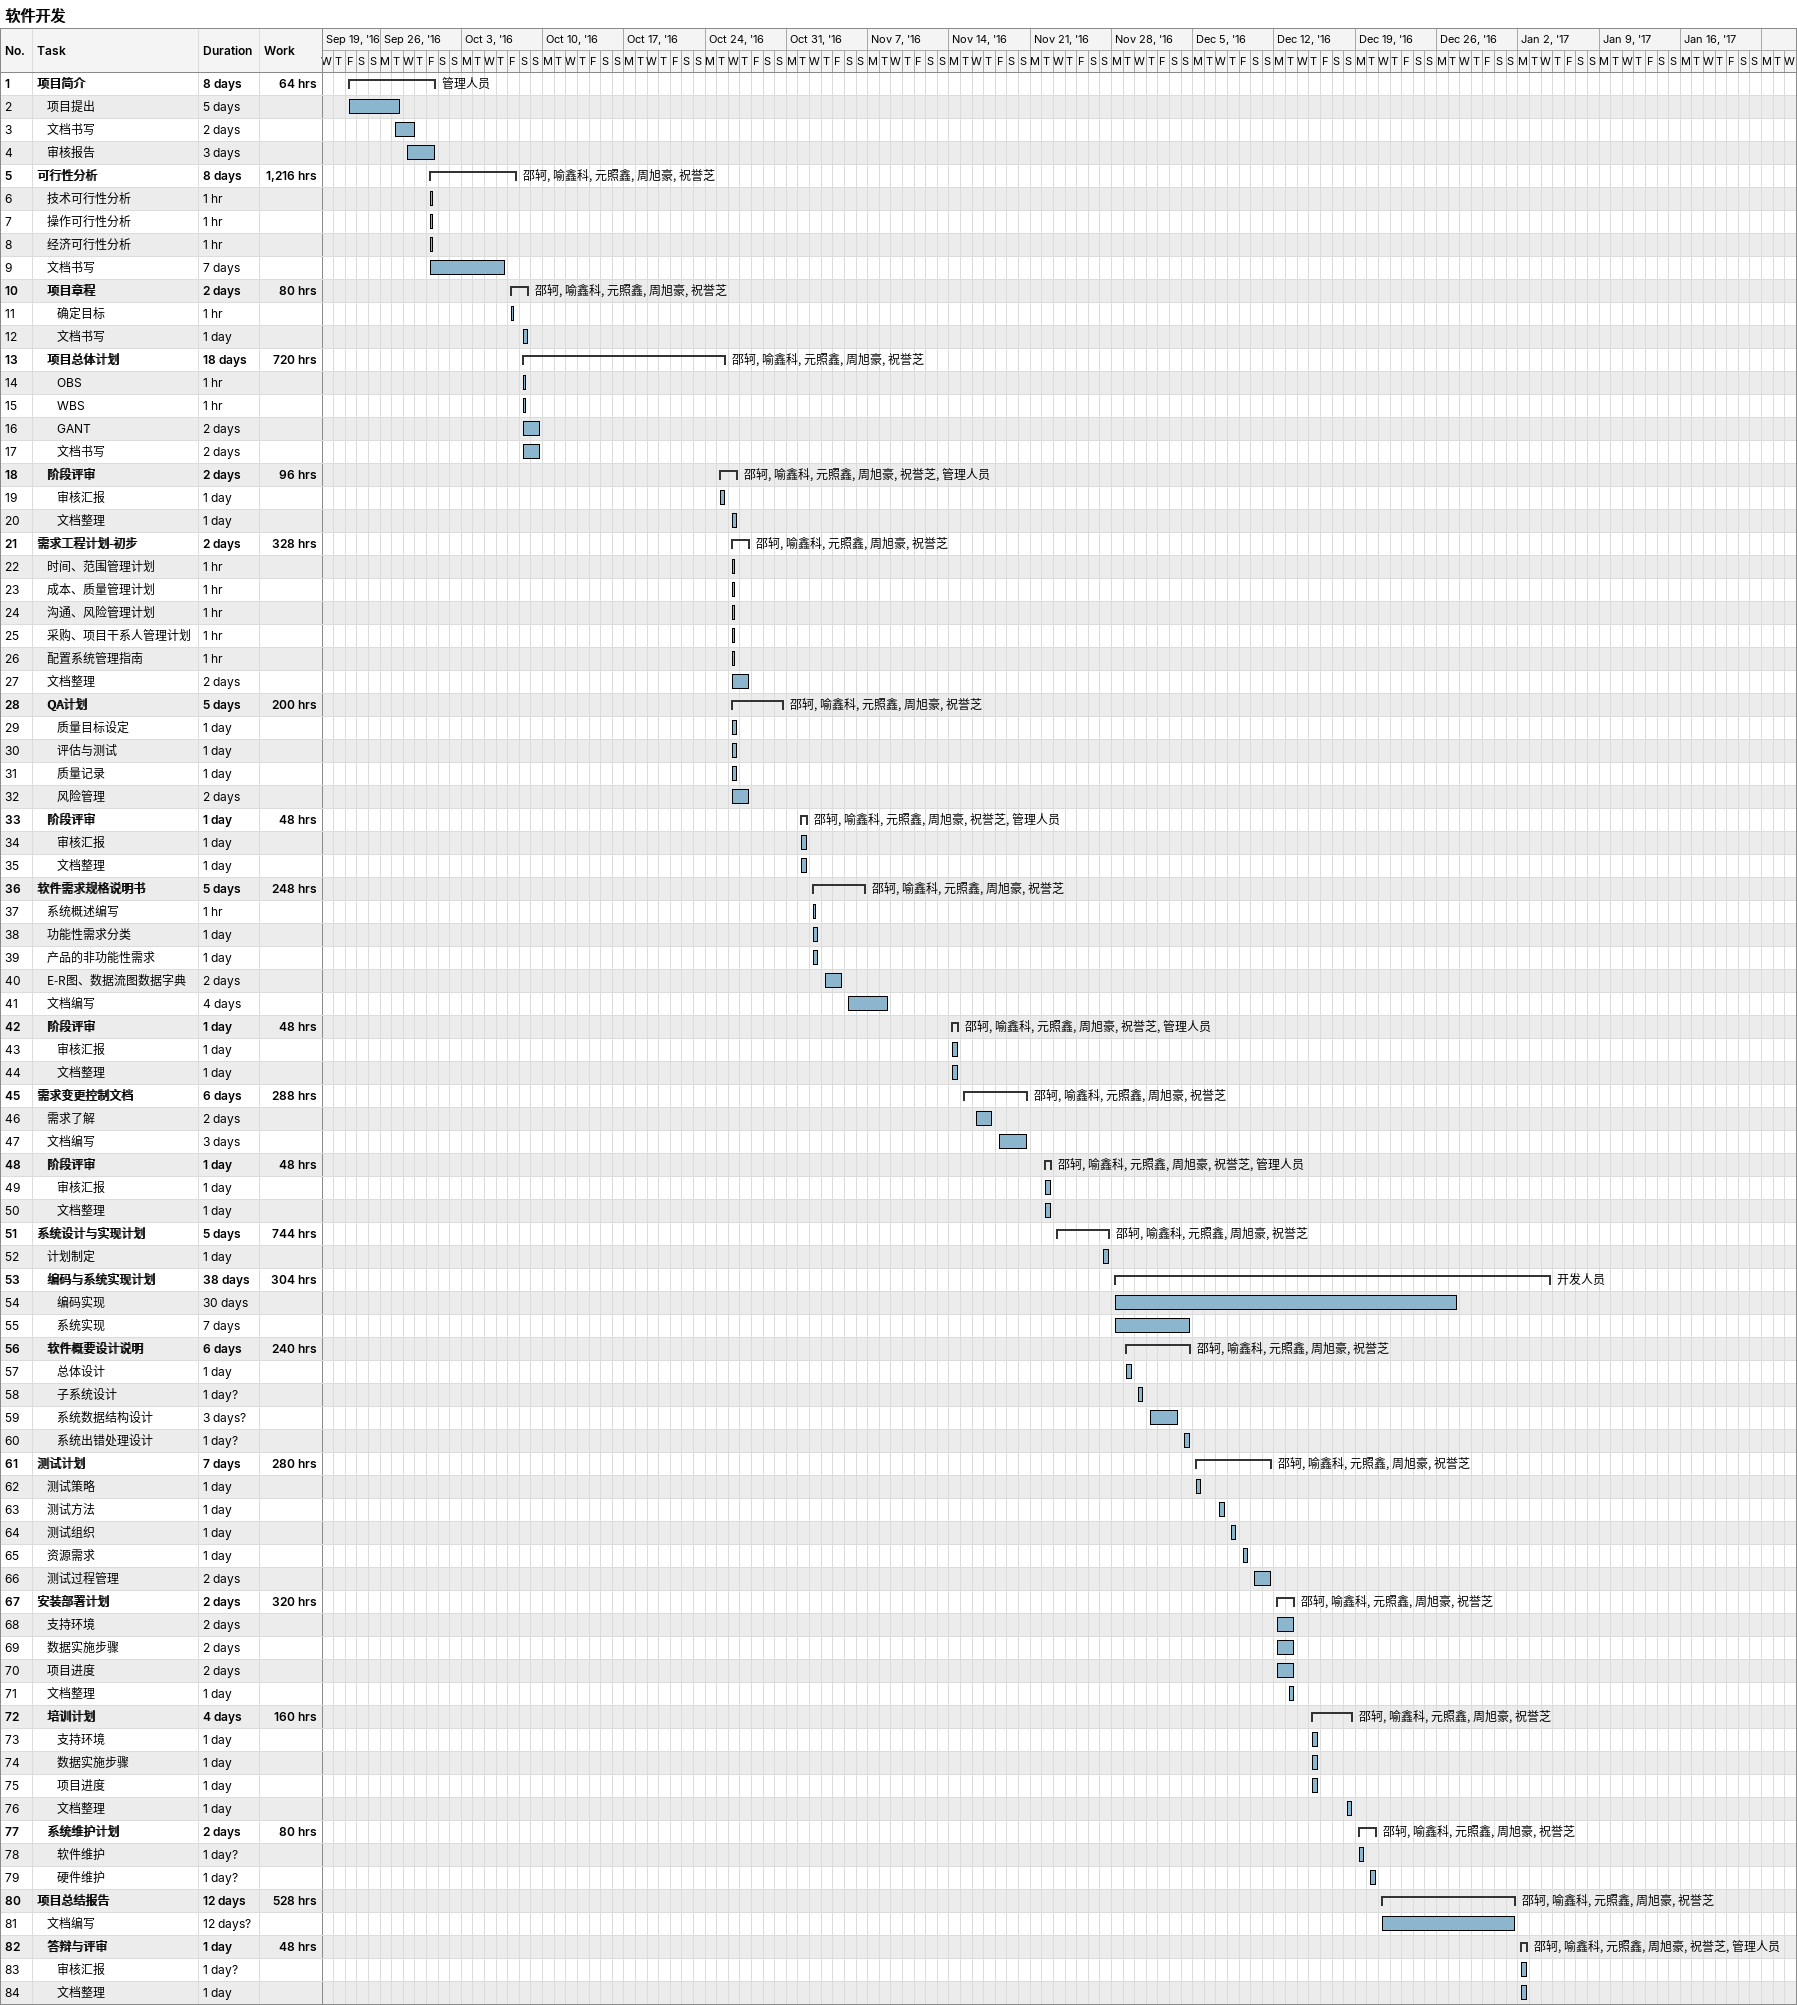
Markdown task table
软件开发

| ID | Level | Task | Duration | Start | Finish | Resources | Work (h) |
|---|---|---|---|---|---|---|---|
| 1 | 1 | **项目简介** | 8d | 2016-09-23 | 2016-09-30 | 管理人员 | 64 |
| 2 | 2 | 项目提出 | 5d | 2016-09-23 | 2016-09-27 |  |  |
| 3 | 2 | 文档书写 | 2d | 2016-09-27 | 2016-09-28 |  |  |
| 4 | 2 | 审核报告 | 3d | 2016-09-28 | 2016-09-30 |  |  |
| 5 | 1 | **可行性分析** | 8d | 2016-09-30 | 2016-10-07 | 邵轲, 喻鑫科, 元照鑫, 周旭豪, 祝誉芝 | 1216 |
| 6 | 2 | 技术可行性分析 | 1h | 2016-09-30 | 2016-09-30 |  |  |
| 7 | 2 | 操作可行性分析 | 1h | 2016-09-30 | 2016-09-30 |  |  |
| 8 | 2 | 经济可行性分析 | 1h | 2016-09-30 | 2016-09-30 |  |  |
| 9 | 2 | 文档书写 | 7d | 2016-09-30 | 2016-10-06 |  |  |
| 10 | 2 | **项目章程** | 2d | 2016-10-07 | 2016-10-08 | 邵轲, 喻鑫科, 元照鑫, 周旭豪, 祝誉芝 | 80 |
| 11 | 3 | 确定目标 | 1h | 2016-10-07 | 2016-10-07 |  |  |
| 12 | 3 | 文档书写 | 1d | 2016-10-08 | 2016-10-08 |  |  |
| 13 | 2 | **项目总体计划** | 18d | 2016-10-08 | 2016-10-25 | 邵轲, 喻鑫科, 元照鑫, 周旭豪, 祝誉芝 | 720 |
| 14 | 3 | OBS | 1h | 2016-10-08 | 2016-10-08 |  |  |
| 15 | 3 | WBS | 1h | 2016-10-08 | 2016-10-08 |  |  |
| 16 | 3 | GANT | 2d | 2016-10-08 | 2016-10-09 |  |  |
| 17 | 3 | 文档书写 | 2d | 2016-10-08 | 2016-10-09 |  |  |
| 18 | 2 | **阶段评审** | 2d | 2016-10-25 | 2016-10-26 | 邵轲, 喻鑫科, 元照鑫, 周旭豪, 祝誉芝, 管理人员 | 96 |
| 19 | 3 | 审核汇报 | 1d | 2016-10-25 | 2016-10-25 |  |  |
| 20 | 3 | 文档整理 | 1d | 2016-10-26 | 2016-10-26 |  |  |
| 21 | 1 | **需求工程计划-初步** | 2d | 2016-10-26 | 2016-10-27 | 邵轲, 喻鑫科, 元照鑫, 周旭豪, 祝誉芝 | 328 |
| 22 | 2 | 时间、范围管理计划 | 1h | 2016-10-26 | 2016-10-26 |  |  |
| 23 | 2 | 成本、质量管理计划 | 1h | 2016-10-26 | 2016-10-26 |  |  |
| 24 | 2 | 沟通、风险管理计划 | 1h | 2016-10-26 | 2016-10-26 |  |  |
| 25 | 2 | 采购、项目干系人管理计划 | 1h | 2016-10-26 | 2016-10-26 |  |  |
| 26 | 2 | 配置系统管理指南 | 1h | 2016-10-26 | 2016-10-26 |  |  |
| 27 | 2 | 文档整理 | 2d | 2016-10-26 | 2016-10-27 |  |  |
| 28 | 2 | **QA计划** | 5d | 2016-10-26 | 2016-10-30 | 邵轲, 喻鑫科, 元照鑫, 周旭豪, 祝誉芝 | 200 |
| 29 | 3 | 质量目标设定 | 1d | 2016-10-26 | 2016-10-26 |  |  |
| 30 | 3 | 评估与测试 | 1d | 2016-10-26 | 2016-10-26 |  |  |
| 31 | 3 | 质量记录 | 1d | 2016-10-26 | 2016-10-26 |  |  |
| 32 | 3 | 风险管理 | 2d | 2016-10-26 | 2016-10-27 |  |  |
| 33 | 2 | **阶段评审** | 1d | 2016-11-01 | 2016-11-01 | 邵轲, 喻鑫科, 元照鑫, 周旭豪, 祝誉芝, 管理人员 | 48 |
| 34 | 3 | 审核汇报 | 1d | 2016-11-01 | 2016-11-01 |  |  |
| 35 | 3 | 文档整理 | 1d | 2016-11-01 | 2016-11-01 |  |  |
| 36 | 1 | **软件需求规格说明书** | 5d | 2016-11-02 | 2016-11-06 | 邵轲, 喻鑫科, 元照鑫, 周旭豪, 祝誉芝 | 248 |
| 37 | 2 | 系统概述编写 | 1h | 2016-11-02 | 2016-11-02 |  |  |
| 38 | 2 | 功能性需求分类 | 1d | 2016-11-02 | 2016-11-02 |  |  |
| 39 | 2 | 产品的非功能性需求 | 1d | 2016-11-02 | 2016-11-02 |  |  |
| 40 | 2 | E-R图、数据流图数据字典 | 2d | 2016-11-03 | 2016-11-04 |  |  |
| 41 | 2 | 文档编写 | 4d | 2016-11-05 | 2016-11-08 |  |  |
| 42 | 2 | **阶段评审** | 1d | 2016-11-14 | 2016-11-14 | 邵轲, 喻鑫科, 元照鑫, 周旭豪, 祝誉芝, 管理人员 | 48 |
| 43 | 3 | 审核汇报 | 1d | 2016-11-14 | 2016-11-14 |  |  |
| 44 | 3 | 文档整理 | 1d | 2016-11-14 | 2016-11-14 |  |  |
| 45 | 1 | **需求变更控制文档** | 6d | 2016-11-15 | 2016-11-20 | 邵轲, 喻鑫科, 元照鑫, 周旭豪, 祝誉芝 | 288 |
| 46 | 2 | 需求了解 | 2d | 2016-11-16 | 2016-11-17 |  |  |
| 47 | 2 | 文档编写 | 3d | 2016-11-18 | 2016-11-20 |  |  |
| 48 | 2 | **阶段评审** | 1d | 2016-11-22 | 2016-11-22 | 邵轲, 喻鑫科, 元照鑫, 周旭豪, 祝誉芝, 管理人员 | 48 |
| 49 | 3 | 审核汇报 | 1d | 2016-11-22 | 2016-11-22 |  |  |
| 50 | 3 | 文档整理 | 1d | 2016-11-22 | 2016-11-22 |  |  |
| 51 | 1 | **系统设计与实现计划** | 5d | 2016-11-23 | 2016-11-27 | 邵轲, 喻鑫科, 元照鑫, 周旭豪, 祝誉芝 | 744 |
| 52 | 2 | 计划制定 | 1d | 2016-11-27 | 2016-11-27 |  |  |
| 53 | 2 | **编码与系统实现计划** | 38d | 2016-11-28 | 2017-01-04 | 开发人员 | 304 |
| 54 | 3 | 编码实现 | 30d | 2016-11-28 | 2016-12-27 |  |  |
| 55 | 3 | 系统实现 | 7d | 2016-11-28 | 2016-12-04 |  |  |
| 56 | 2 | **软件概要设计说明** | 6d | 2016-11-29 | 2016-12-04 | 邵轲, 喻鑫科, 元照鑫, 周旭豪, 祝誉芝 | 240 |
| 57 | 3 | 总体设计 | 1d | 2016-11-29 | 2016-11-29 |  |  |
| 58 | 3 | 子系统设计 | 1d? | 2016-11-30 | 2016-11-30 |  |  |
| 59 | 3 | 系统数据结构设计 | 3d? | 2016-12-01 | 2016-12-03 |  |  |
| 60 | 3 | 系统出错处理设计 | 1d? | 2016-12-04 | 2016-12-04 |  |  |
| 61 | 1 | **测试计划** | 7d | 2016-12-05 | 2016-12-11 | 邵轲, 喻鑫科, 元照鑫, 周旭豪, 祝誉芝 | 280 |
| 62 | 2 | 测试策略 | 1d | 2016-12-05 | 2016-12-05 |  |  |
| 63 | 2 | 测试方法 | 1d | 2016-12-07 | 2016-12-07 |  |  |
| 64 | 2 | 测试组织 | 1d | 2016-12-08 | 2016-12-08 |  |  |
| 65 | 2 | 资源需求 | 1d | 2016-12-09 | 2016-12-09 |  |  |
| 66 | 2 | 测试过程管理 | 2d | 2016-12-10 | 2016-12-11 |  |  |
| 67 | 1 | **安装部署计划** | 2d | 2016-12-12 | 2016-12-13 | 邵轲, 喻鑫科, 元照鑫, 周旭豪, 祝誉芝 | 320 |
| 68 | 2 | 支持环境 | 2d | 2016-12-12 | 2016-12-13 |  |  |
| 69 | 2 | 数据实施步骤 | 2d | 2016-12-12 | 2016-12-13 |  |  |
| 70 | 2 | 项目进度 | 2d | 2016-12-12 | 2016-12-13 |  |  |
| 71 | 2 | 文档整理 | 1d | 2016-12-13 | 2016-12-13 |  |  |
| 72 | 2 | **培训计划** | 4d | 2016-12-15 | 2016-12-18 | 邵轲, 喻鑫科, 元照鑫, 周旭豪, 祝誉芝 | 160 |
| 73 | 3 | 支持环境 | 1d | 2016-12-15 | 2016-12-15 |  |  |
| 74 | 3 | 数据实施步骤 | 1d | 2016-12-15 | 2016-12-15 |  |  |
| 75 | 3 | 项目进度 | 1d | 2016-12-15 | 2016-12-15 |  |  |
| 76 | 3 | 文档整理 | 1d | 2016-12-18 | 2016-12-18 |  |  |
| 77 | 2 | **系统维护计划** | 2d | 2016-12-19 | 2016-12-20 | 邵轲, 喻鑫科, 元照鑫, 周旭豪, 祝誉芝 | 80 |
| 78 | 3 | 软件维护 | 1d? | 2016-12-19 | 2016-12-19 |  |  |
| 79 | 3 | 硬件维护 | 1d? | 2016-12-20 | 2016-12-20 |  |  |
| 80 | 1 | **项目总结报告** | 12d | 2016-12-21 | 2017-01-01 | 邵轲, 喻鑫科, 元照鑫, 周旭豪, 祝誉芝 | 528 |
| 81 | 2 | 文档编写 | 12d? | 2016-12-21 | 2017-01-01 |  |  |
| 82 | 2 | **答辩与评审** | 1d | 2017-01-02 | 2017-01-02 | 邵轲, 喻鑫科, 元照鑫, 周旭豪, 祝誉芝, 管理人员 | 48 |
| 83 | 3 | 审核汇报 | 1d? | 2017-01-02 | 2017-01-02 |  |  |
| 84 | 3 | 文档整理 | 1d | 2017-01-02 | 2017-01-02 |  |  |
